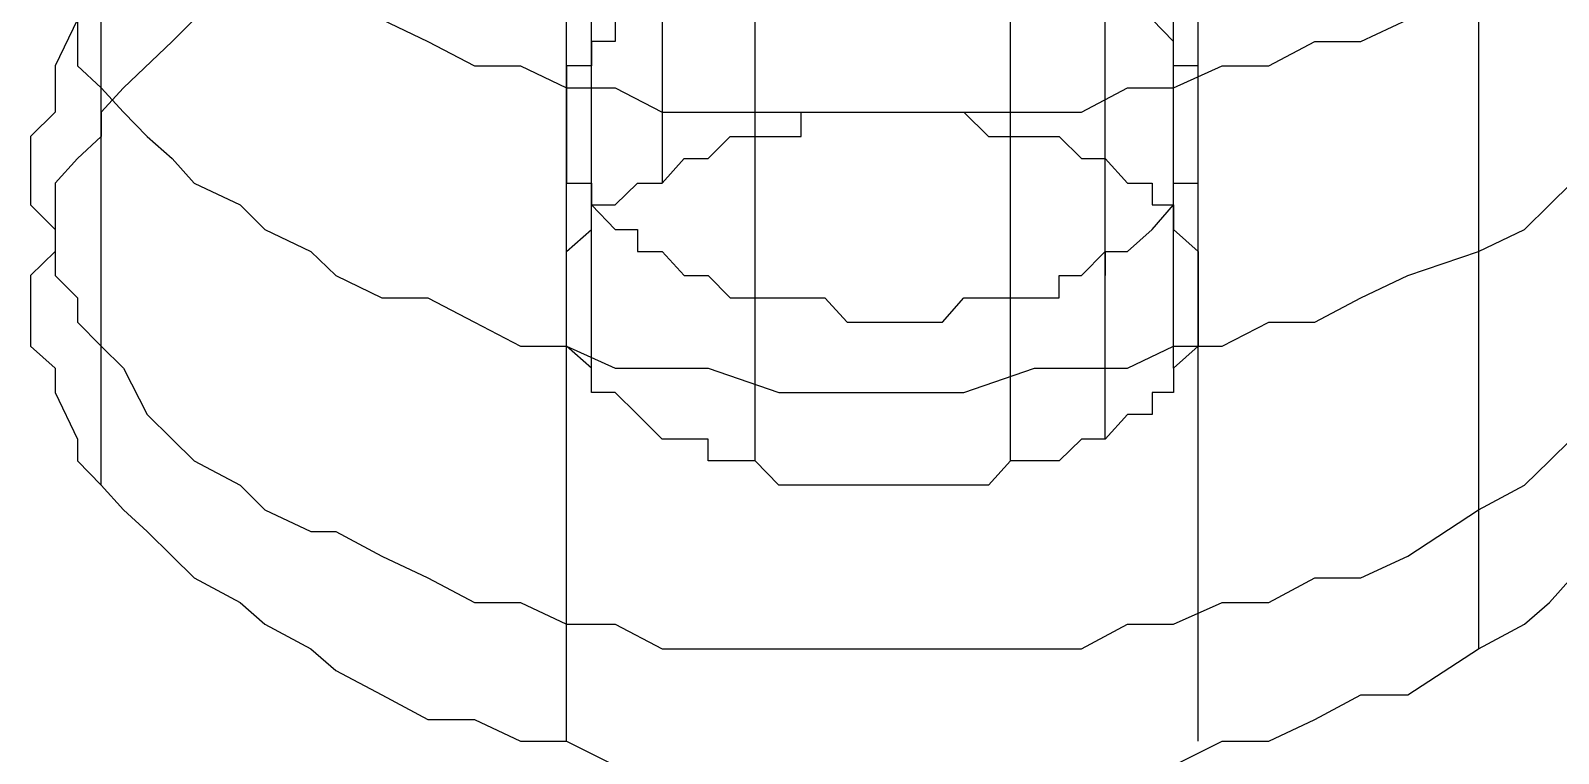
# Model space of a CAD drawing. Header units: millimetres. Extents: x 0 to 2112, y 8 to 1252.
# Drawn here: x 1486.48 to 1503.75, y 214.99 to 223.16 of the extents above; entities that cross this region are included whole.
import ezdxf

# ---------------------------------------------------------------- set-up
doc = ezdxf.new("R2010")
doc.units = ezdxf.units.MM
doc.layers.get('0').update_dxf_attribs({"linetype": 'CONTINUOUS'})

msp = doc.modelspace()

# ---------------------------------------------------------------- linework, layer by layer
at = {"color": 9}
for p, q in [((1494.67, 221.961), (1494.67, 237.527)), ((1497.56, 221.961), (1497.56, 237.527)), ((1493.62, 237.251), (1493.62, 221.437)), ((1493.62, 237.251), (1493.62, 221.437)), ((1492.82, 220.913), (1492.82, 236.454)), ((1499.4, 220.913), (1499.4, 236.454)), ((1492.82, 219.344), (1492.82, 234.883)), ((1499.4, 219.344), (1499.4, 234.883)), ((1487.28, 222.236), (1487.28, 234.359)), ((1498.63, 218.544), (1498.63, 234.083)), ((1498.63, 218.544), (1498.63, 234.083)), ((1494.67, 218.296), (1494.67, 233.835)), ((1497.56, 218.296), (1497.56, 233.835)), ((1487.28, 218.021), (1487.28, 230.143)), ((1502.85, 228.297), (1502.85, 216.174)), ((1502.85, 228.297), (1502.85, 216.174)), ((1492.54, 215.128), (1492.54, 227.251)), ((1499.68, 215.128), (1499.68, 227.251)), ((1487.01, 223.284), (1486.76, 222.76)), ((1487.01, 223.284), (1487.01, 222.76)), ((1488.33, 223.284), (1488.08, 223.036)), ((1488.33, 223.284), (1488.08, 223.036)), ((1490.45, 223.284), (1490.97, 223.036)), ((1493.09, 223.284), (1493.09, 223.036)), ((1499.4, 223.036), (1499.16, 223.284)), ((1501.52, 223.036), (1502.05, 223.284)), ((1488.08, 223.036), (1487.53, 222.512)), ((1488.08, 223.036), (1487.53, 222.512)), ((1490.97, 223.036), (1491.5, 222.76)), ((1493.09, 223.036), (1492.82, 223.036)), ((1492.82, 223.036), (1492.82, 222.76)), ((1499.4, 222.76), (1499.4, 223.036)), ((1499.4, 223.036), (1499.4, 223.036)), ((1500.48, 222.76), (1501, 223.036)), ((1501, 223.036), (1501.52, 223.036)), ((1486.76, 222.76), (1486.76, 222.512)), ((1487.01, 222.76), (1487.28, 222.512)), ((1491.5, 222.76), (1492.02, 222.76)), ((1492.02, 222.76), (1492.54, 222.512)), ((1492.82, 222.76), (1492.54, 222.76)), ((1492.54, 222.76), (1492.54, 222.512)), ((1492.82, 222.76), (1492.82, 222.76)), ((1499.4, 222.512), (1499.95, 222.76)), ((1499.68, 222.76), (1499.4, 222.76)), ((1499.68, 222.512), (1499.68, 222.76)), ((1499.95, 222.76), (1500.48, 222.76)), ((1486.76, 222.512), (1486.76, 222.236)), ((1487.53, 222.512), (1487.28, 222.236)), ((1487.28, 222.512), (1487.53, 222.236)), ((1487.53, 222.512), (1487.28, 222.236)), ((1492.54, 222.512), (1493.09, 222.512)), ((1492.54, 222.512), (1492.54, 222.512)), ((1492.54, 222.512), (1492.54, 222.236)), ((1493.09, 222.512), (1493.62, 222.236)), ((1498.36, 222.236), (1498.88, 222.512)), ((1498.88, 222.512), (1499.4, 222.512)), ((1499.68, 222.236), (1499.68, 222.512)), ((1499.68, 222.512), (1499.68, 222.512)), ((1486.76, 222.236), (1486.48, 221.961)), ((1487.28, 222.236), (1487.28, 221.961)), ((1487.28, 222.236), (1487.28, 221.961)), ((1487.53, 222.236), (1487.8, 221.961)), ((1492.54, 222.236), (1492.54, 222.236)), ((1492.54, 222.236), (1492.54, 221.961)), ((1493.62, 222.236), (1494.14, 222.236)), ((1494.14, 222.236), (1494.94, 222.236)), ((1494.94, 222.236), (1495.46, 222.236)), ((1495.19, 221.961), (1495.19, 222.236)), ((1495.19, 222.236), (1495.46, 222.236)), ((1495.19, 221.961), (1495.19, 222.236)), ((1495.19, 222.236), (1495.46, 222.236)), ((1495.46, 222.236), (1495.99, 222.236)), ((1495.46, 222.236), (1495.71, 222.236)), ((1495.46, 222.236), (1495.71, 222.236)), ((1495.71, 222.236), (1495.99, 222.236)), ((1495.71, 222.236), (1495.99, 222.236)), ((1495.99, 222.236), (1496.51, 222.236)), ((1495.99, 222.236), (1496.26, 222.236)), ((1495.99, 222.236), (1496.26, 222.236)), ((1496.26, 222.236), (1496.51, 222.236)), ((1496.26, 222.236), (1496.51, 222.236)), ((1496.51, 222.236), (1497.03, 222.236)), ((1496.51, 222.236), (1496.51, 222.236)), ((1496.51, 222.236), (1496.79, 222.236)), ((1496.51, 222.236), (1496.51, 222.236)), ((1496.51, 222.236), (1496.79, 222.236)), ((1496.79, 222.236), (1497.03, 222.236)), ((1496.79, 222.236), (1497.03, 222.236)), ((1497.03, 222.236), (1497.83, 222.236)), ((1497.03, 222.236), (1497.31, 221.961)), ((1497.03, 222.236), (1497.31, 221.961)), ((1497.83, 222.236), (1498.36, 222.236)), ((1499.68, 221.961), (1499.68, 222.236)), ((1499.68, 222.236), (1499.68, 222.236)), ((1486.48, 221.961), (1486.48, 221.437)), ((1487.28, 221.961), (1487.01, 221.713)), ((1487.28, 221.961), (1487.01, 221.713)), ((1487.8, 221.961), (1488.08, 221.713)), ((1492.54, 221.961), (1492.54, 221.961)), ((1492.54, 221.961), (1492.54, 221.713)), ((1494.14, 221.713), (1494.39, 221.961)), ((1494.14, 221.713), (1494.39, 221.961)), ((1494.39, 221.961), (1494.39, 221.961)), ((1494.39, 221.961), (1494.67, 221.961)), ((1494.39, 221.961), (1494.39, 221.961)), ((1494.39, 221.961), (1494.67, 221.961)), ((1494.67, 221.961), (1494.94, 221.961)), ((1494.67, 221.961), (1494.94, 221.961)), ((1494.94, 221.961), (1495.19, 221.961)), ((1494.94, 221.961), (1495.19, 221.961)), ((1497.31, 221.961), (1497.56, 221.961)), ((1497.31, 221.961), (1497.56, 221.961)), ((1497.56, 221.961), (1497.56, 221.961)), ((1497.56, 221.961), (1497.83, 221.961)), ((1497.56, 221.961), (1497.56, 221.961)), ((1497.56, 221.961), (1497.83, 221.961)), ((1497.83, 221.961), (1498.11, 221.961)), ((1497.83, 221.961), (1498.11, 221.961)), ((1498.11, 221.961), (1498.36, 221.713)), ((1498.11, 221.961), (1498.36, 221.713)), ((1499.68, 221.713), (1499.68, 221.961)), ((1499.68, 221.961), (1499.68, 221.961)), ((1487.01, 221.713), (1486.76, 221.437)), ((1487.01, 221.713), (1486.76, 221.437)), ((1488.08, 221.713), (1488.33, 221.437)), ((1492.54, 221.713), (1492.54, 221.713)), ((1492.54, 221.713), (1492.54, 221.437)), ((1493.62, 221.437), (1493.87, 221.713)), ((1493.62, 221.437), (1493.87, 221.713)), ((1493.87, 221.713), (1493.87, 221.713)), ((1493.87, 221.713), (1494.14, 221.713)), ((1493.87, 221.713), (1493.87, 221.713)), ((1493.87, 221.713), (1494.14, 221.713)), ((1498.36, 221.713), (1498.36, 221.713)), ((1498.36, 221.713), (1498.63, 221.713)), ((1498.36, 221.713), (1498.36, 221.713)), ((1498.36, 221.713), (1498.63, 221.713)), ((1498.63, 221.713), (1498.88, 221.437)), ((1498.63, 221.713), (1498.88, 221.437)), ((1499.68, 221.437), (1499.68, 221.713)), ((1499.68, 221.713), (1499.68, 221.713)), ((1486.48, 221.437), (1486.48, 221.189)), ((1486.76, 221.437), (1486.76, 220.913)), ((1486.76, 221.437), (1486.76, 220.913)), ((1488.33, 221.437), (1488.85, 221.189)), ((1492.54, 221.437), (1492.82, 221.437)), ((1492.82, 221.437), (1492.82, 221.189)), ((1493.09, 221.189), (1493.34, 221.437)), ((1493.09, 221.189), (1493.34, 221.437)), ((1493.34, 221.437), (1493.62, 221.437)), ((1493.34, 221.437), (1493.62, 221.437)), ((1498.88, 221.437), (1498.88, 221.437)), ((1498.88, 221.437), (1499.16, 221.437)), ((1498.88, 221.437), (1498.88, 221.437)), ((1498.88, 221.437), (1499.16, 221.437)), ((1499.16, 221.437), (1499.16, 221.189)), ((1499.16, 221.437), (1499.16, 221.189)), ((1499.4, 221.189), (1499.4, 221.437)), ((1499.4, 221.437), (1499.68, 221.437)), ((1499.68, 221.437), (1499.68, 221.437)), ((1503.65, 221.189), (1503.9, 221.437)), ((1486.48, 221.189), (1486.76, 220.913)), ((1488.85, 221.189), (1489.13, 220.913)), ((1492.82, 221.189), (1492.82, 221.189)), ((1492.82, 221.189), (1493.09, 220.913)), ((1492.82, 220.913), (1492.82, 221.189)), ((1492.82, 221.189), (1493.09, 221.189)), ((1492.82, 220.913), (1492.82, 221.189)), ((1492.82, 221.189), (1493.09, 221.189)), ((1493.09, 221.189), (1493.09, 221.189)), ((1493.09, 221.189), (1493.09, 221.189)), ((1499.16, 220.913), (1499.4, 221.189)), ((1499.16, 221.189), (1499.4, 221.189)), ((1499.16, 221.189), (1499.4, 221.189)), ((1499.4, 221.189), (1499.4, 221.189)), ((1499.4, 221.189), (1499.4, 220.913)), ((1499.4, 221.189), (1499.4, 220.913)), ((1503.37, 220.913), (1503.65, 221.189)), ((1486.76, 220.913), (1486.76, 220.665)), ((1486.76, 220.913), (1486.76, 220.39)), ((1486.76, 220.913), (1486.76, 220.665)), ((1489.13, 220.913), (1489.65, 220.665)), ((1492.54, 220.665), (1492.82, 220.913)), ((1492.54, 220.665), (1492.82, 220.913)), ((1492.82, 220.913), (1492.82, 220.913)), ((1492.82, 220.913), (1492.82, 220.913)), ((1493.09, 220.913), (1493.09, 220.913)), ((1493.09, 220.913), (1493.34, 220.913)), ((1493.34, 220.913), (1493.34, 220.665)), ((1498.88, 220.665), (1499.16, 220.913)), ((1499.16, 220.913), (1499.16, 220.913)), ((1499.4, 220.913), (1499.4, 220.913)), ((1499.4, 220.913), (1499.68, 220.665)), ((1499.4, 220.913), (1499.4, 220.913)), ((1499.4, 220.913), (1499.68, 220.665)), ((1502.85, 220.665), (1503.37, 220.913)), ((1486.76, 220.665), (1486.48, 220.39)), ((1486.76, 220.665), (1486.48, 220.39)), ((1489.65, 220.665), (1489.93, 220.39)), ((1492.54, 220.39), (1492.54, 220.665)), ((1492.54, 220.665), (1492.54, 220.665)), ((1492.54, 220.39), (1492.54, 220.665)), ((1492.54, 220.665), (1492.54, 220.665)), ((1493.34, 220.665), (1493.62, 220.665)), ((1493.62, 220.665), (1493.62, 220.665)), ((1493.62, 220.665), (1493.87, 220.39)), ((1498.36, 220.39), (1498.63, 220.665)), ((1498.63, 220.665), (1498.88, 220.665)), ((1498.63, 220.665), (1498.63, 220.39)), ((1498.88, 220.665), (1498.88, 220.665)), ((1499.68, 220.665), (1499.68, 220.665)), ((1499.68, 220.665), (1499.68, 220.39)), ((1499.68, 220.665), (1499.68, 220.665)), ((1499.68, 220.665), (1499.68, 220.39)), ((1502.05, 220.39), (1502.85, 220.665)), ((1502.85, 220.665), (1502.85, 220.39)), ((1486.48, 220.39), (1486.48, 220.141)), ((1486.48, 220.39), (1486.48, 220.141)), ((1486.76, 220.39), (1487.01, 220.141)), ((1489.93, 220.39), (1490.45, 220.141)), ((1492.54, 220.141), (1492.54, 220.39)), ((1492.54, 220.39), (1492.54, 220.39)), ((1492.54, 220.141), (1492.54, 220.39)), ((1492.54, 220.39), (1492.54, 220.39)), ((1493.87, 220.39), (1494.14, 220.39)), ((1494.14, 220.39), (1494.14, 220.39)), ((1494.14, 220.39), (1494.39, 220.141)), ((1498.11, 220.141), (1498.11, 220.39)), ((1498.11, 220.39), (1498.36, 220.39)), ((1499.68, 220.39), (1499.68, 220.39)), ((1499.68, 220.39), (1499.68, 220.141)), ((1499.68, 220.39), (1499.68, 220.39)), ((1499.68, 220.39), (1499.68, 220.141)), ((1501.52, 220.141), (1502.05, 220.39)), ((1486.48, 220.141), (1486.48, 219.592)), ((1486.48, 220.141), (1486.48, 219.592)), ((1487.01, 220.141), (1487.01, 219.866)), ((1490.45, 220.141), (1490.97, 220.141)), ((1490.97, 220.141), (1491.5, 219.866)), ((1492.54, 219.866), (1492.54, 220.141)), ((1492.54, 220.141), (1492.54, 220.141)), ((1492.54, 219.866), (1492.54, 220.141)), ((1492.54, 220.141), (1492.54, 220.141)), ((1494.39, 220.141), (1494.67, 220.141)), ((1494.67, 220.141), (1494.67, 220.141)), ((1494.67, 220.141), (1494.94, 220.141)), ((1494.94, 220.141), (1495.19, 220.141)), ((1495.19, 220.141), (1495.46, 220.141)), ((1495.46, 220.141), (1495.71, 219.866)), ((1496.79, 219.866), (1497.03, 220.141)), ((1497.03, 220.141), (1497.31, 220.141)), ((1497.31, 220.141), (1497.31, 220.141)), ((1497.31, 220.141), (1497.56, 220.141)), ((1497.56, 220.141), (1497.83, 220.141)), ((1497.83, 220.141), (1498.11, 220.141)), ((1499.68, 220.141), (1499.68, 220.141)), ((1499.68, 220.141), (1499.68, 220.141)), ((1499.68, 220.141), (1499.68, 219.866)), ((1499.68, 220.141), (1499.68, 220.141)), ((1499.68, 220.141), (1499.68, 220.141)), ((1499.68, 220.141), (1499.68, 219.866)), ((1501, 219.866), (1501.52, 220.141)), ((1487.01, 219.866), (1487.28, 219.592)), ((1491.5, 219.866), (1492.02, 219.592)), ((1492.54, 219.592), (1492.54, 219.866)), ((1492.54, 219.866), (1492.54, 219.866)), ((1492.54, 219.592), (1492.54, 219.866)), ((1492.54, 219.866), (1492.54, 219.866)), ((1495.71, 219.866), (1495.99, 219.866)), ((1495.99, 219.866), (1495.99, 219.866)), ((1495.99, 219.866), (1496.26, 219.866)), ((1496.26, 219.866), (1496.51, 219.866)), ((1496.51, 219.866), (1496.79, 219.866)), ((1499.68, 219.866), (1499.68, 219.866)), ((1499.68, 219.866), (1499.68, 219.592)), ((1499.68, 219.866), (1499.68, 219.866)), ((1499.68, 219.866), (1499.68, 219.592)), ((1499.95, 219.592), (1500.48, 219.866)), ((1500.48, 219.866), (1501, 219.866)), ((1486.48, 219.592), (1486.76, 219.344)), ((1486.48, 219.592), (1486.76, 219.344)), ((1487.28, 219.592), (1487.53, 219.344)), ((1492.02, 219.592), (1492.54, 219.592)), ((1492.54, 219.592), (1493.09, 219.344)), ((1492.82, 219.344), (1492.54, 219.592)), ((1492.54, 219.592), (1492.54, 219.592)), ((1492.82, 219.344), (1492.54, 219.592)), ((1492.54, 219.592), (1492.54, 219.592)), ((1498.88, 219.344), (1499.4, 219.592)), ((1499.4, 219.592), (1499.95, 219.592)), ((1499.68, 219.592), (1499.4, 219.344)), ((1499.68, 219.592), (1499.4, 219.344)), ((1499.68, 219.592), (1499.68, 219.592)), ((1499.68, 219.592), (1499.68, 219.592)), ((1486.76, 219.344), (1486.76, 219.068)), ((1486.76, 219.344), (1486.76, 219.068)), ((1487.53, 219.344), (1487.8, 218.82)), ((1492.82, 219.068), (1492.82, 219.344)), ((1492.82, 219.344), (1492.82, 219.344)), ((1492.82, 219.068), (1492.82, 219.344)), ((1492.82, 219.344), (1492.82, 219.344)), ((1493.09, 219.344), (1493.62, 219.344)), ((1493.62, 219.344), (1494.14, 219.344)), ((1494.14, 219.344), (1494.94, 219.068)), ((1497.03, 219.068), (1497.83, 219.344)), ((1497.83, 219.344), (1498.36, 219.344)), ((1498.36, 219.344), (1498.88, 219.344)), ((1499.4, 219.344), (1499.4, 219.344)), ((1499.4, 219.344), (1499.4, 219.068)), ((1499.4, 219.344), (1499.4, 219.344)), ((1499.4, 219.344), (1499.4, 219.068)), ((1486.76, 219.068), (1487.01, 218.544)), ((1486.76, 219.068), (1487.01, 218.544)), ((1493.09, 219.068), (1492.82, 219.068)), ((1493.09, 219.068), (1492.82, 219.068)), ((1493.34, 218.82), (1493.09, 219.068)), ((1493.09, 219.068), (1493.09, 219.068)), ((1493.34, 218.82), (1493.09, 219.068)), ((1493.09, 219.068), (1493.09, 219.068)), ((1494.94, 219.068), (1495.46, 219.068)), ((1495.46, 219.068), (1495.99, 219.068)), ((1495.99, 219.068), (1496.51, 219.068)), ((1496.51, 219.068), (1497.03, 219.068)), ((1499.4, 219.068), (1499.16, 219.068)), ((1499.16, 219.068), (1499.16, 218.82)), ((1499.4, 219.068), (1499.16, 219.068)), ((1499.16, 219.068), (1499.16, 218.82)), ((1487.8, 218.82), (1488.08, 218.544)), ((1493.62, 218.544), (1493.34, 218.82)), ((1493.34, 218.82), (1493.34, 218.82)), ((1493.62, 218.544), (1493.34, 218.82)), ((1493.34, 218.82), (1493.34, 218.82)), ((1498.88, 218.82), (1498.63, 218.544)), ((1498.88, 218.82), (1498.63, 218.544)), ((1499.16, 218.82), (1498.88, 218.82)), ((1499.16, 218.82), (1498.88, 218.82)), ((1487.01, 218.544), (1487.01, 218.296)), ((1487.01, 218.544), (1487.01, 218.296)), ((1488.08, 218.544), (1488.33, 218.296)), ((1493.87, 218.544), (1493.62, 218.544)), ((1493.62, 218.544), (1493.62, 218.544)), ((1493.87, 218.544), (1493.62, 218.544)), ((1493.62, 218.544), (1493.62, 218.544)), ((1494.14, 218.544), (1493.87, 218.544)), ((1494.14, 218.544), (1493.87, 218.544)), ((1494.14, 218.296), (1494.14, 218.544)), ((1494.14, 218.296), (1494.14, 218.544)), ((1498.36, 218.544), (1498.11, 218.296)), ((1498.36, 218.544), (1498.11, 218.296)), ((1498.63, 218.544), (1498.36, 218.544)), ((1498.63, 218.544), (1498.36, 218.544)), ((1498.63, 218.544), (1498.63, 218.544)), ((1498.63, 218.544), (1498.63, 218.544)), ((1503.65, 218.296), (1503.9, 218.544)), ((1487.01, 218.296), (1487.28, 218.021)), ((1487.01, 218.296), (1487.28, 218.021)), ((1488.33, 218.296), (1488.85, 218.021)), ((1494.39, 218.296), (1494.14, 218.296)), ((1494.39, 218.296), (1494.14, 218.296)), ((1494.67, 218.296), (1494.39, 218.296)), ((1494.67, 218.296), (1494.39, 218.296)), ((1494.94, 218.021), (1494.67, 218.296)), ((1494.67, 218.296), (1494.67, 218.296)), ((1494.94, 218.021), (1494.67, 218.296)), ((1494.67, 218.296), (1494.67, 218.296)), ((1497.56, 218.296), (1497.31, 218.021)), ((1497.56, 218.296), (1497.31, 218.021)), ((1497.83, 218.296), (1497.56, 218.296)), ((1497.83, 218.296), (1497.56, 218.296)), ((1498.11, 218.296), (1497.83, 218.296)), ((1498.11, 218.296), (1497.83, 218.296)), ((1498.11, 218.296), (1498.11, 218.296)), ((1498.11, 218.296), (1498.11, 218.296)), ((1503.37, 218.021), (1503.65, 218.296)), ((1487.28, 218.021), (1487.53, 217.745)), ((1487.28, 218.021), (1487.53, 217.745)), ((1488.85, 218.021), (1489.13, 217.745)), ((1495.19, 218.021), (1494.94, 218.021)), ((1495.19, 218.021), (1494.94, 218.021)), ((1495.46, 218.021), (1495.19, 218.021)), ((1495.46, 218.021), (1495.19, 218.021)), ((1495.71, 218.021), (1495.46, 218.021)), ((1495.71, 218.021), (1495.46, 218.021)), ((1495.99, 218.021), (1495.71, 218.021)), ((1495.99, 218.021), (1495.71, 218.021)), ((1496.26, 218.021), (1495.99, 218.021)), ((1495.99, 218.021), (1495.99, 218.021)), ((1496.26, 218.021), (1495.99, 218.021)), ((1495.99, 218.021), (1495.99, 218.021)), ((1496.51, 218.021), (1496.26, 218.021)), ((1496.51, 218.021), (1496.26, 218.021)), ((1496.79, 218.021), (1496.51, 218.021)), ((1496.79, 218.021), (1496.51, 218.021)), ((1497.03, 218.021), (1496.79, 218.021)), ((1497.03, 218.021), (1496.79, 218.021)), ((1497.31, 218.021), (1497.03, 218.021)), ((1497.31, 218.021), (1497.03, 218.021)), ((1497.31, 218.021), (1497.31, 218.021)), ((1497.31, 218.021), (1497.31, 218.021)), ((1502.85, 217.745), (1503.37, 218.021)), ((1487.53, 217.745), (1487.8, 217.497)), ((1487.53, 217.745), (1487.8, 217.497)), ((1489.13, 217.745), (1489.65, 217.497)), ((1502.05, 217.221), (1502.85, 217.745)), ((1502.85, 217.745), (1502.85, 217.497)), ((1487.8, 217.497), (1488.08, 217.221)), ((1487.8, 217.497), (1488.08, 217.221)), ((1489.65, 217.497), (1489.93, 217.497)), ((1489.93, 217.497), (1490.45, 217.221)), ((1488.08, 217.221), (1488.33, 216.974)), ((1488.08, 217.221), (1488.33, 216.974)), ((1490.45, 217.221), (1490.97, 216.974)), ((1501.52, 216.974), (1502.05, 217.221)), ((1488.33, 216.974), (1488.85, 216.698)), ((1488.33, 216.974), (1488.85, 216.698)), ((1490.97, 216.974), (1491.5, 216.698)), ((1500.48, 216.698), (1501, 216.974)), ((1501, 216.974), (1501.52, 216.974)), ((1503.65, 216.698), (1503.9, 216.974)), ((1503.65, 216.698), (1503.9, 216.974)), ((1488.85, 216.698), (1489.13, 216.45)), ((1488.85, 216.698), (1489.13, 216.45)), ((1491.5, 216.698), (1492.02, 216.698)), ((1492.02, 216.698), (1492.54, 216.45)), ((1499.4, 216.45), (1499.95, 216.698)), ((1499.95, 216.698), (1500.48, 216.698)), ((1503.37, 216.45), (1503.65, 216.698)), ((1503.37, 216.45), (1503.65, 216.698)), ((1489.13, 216.45), (1489.65, 216.174)), ((1489.13, 216.45), (1489.65, 216.174)), ((1492.54, 216.45), (1493.09, 216.45)), ((1493.09, 216.45), (1493.62, 216.174)), ((1498.36, 216.174), (1498.88, 216.45)), ((1498.88, 216.45), (1499.4, 216.45)), ((1502.85, 216.174), (1503.37, 216.45)), ((1502.85, 216.174), (1503.37, 216.45)), ((1489.65, 216.174), (1489.93, 215.926)), ((1489.65, 216.174), (1489.93, 215.926)), ((1493.62, 216.174), (1494.14, 216.174)), ((1494.14, 216.174), (1494.94, 216.174)), ((1494.94, 216.174), (1495.46, 216.174)), ((1495.46, 216.174), (1495.99, 216.174)), ((1495.99, 216.174), (1496.51, 216.174)), ((1496.51, 216.174), (1497.03, 216.174)), ((1497.03, 216.174), (1497.83, 216.174)), ((1497.83, 216.174), (1498.36, 216.174)), ((1502.05, 215.651), (1502.85, 216.174)), ((1502.05, 215.651), (1502.85, 216.174)), ((1489.93, 215.926), (1490.45, 215.651)), ((1489.93, 215.926), (1490.45, 215.651)), ((1490.45, 215.651), (1490.97, 215.375)), ((1490.45, 215.651), (1490.97, 215.375)), ((1501, 215.375), (1501.52, 215.651)), ((1501, 215.375), (1501.52, 215.651)), ((1501.52, 215.651), (1502.05, 215.651)), ((1501.52, 215.651), (1502.05, 215.651)), ((1490.97, 215.375), (1491.5, 215.375)), ((1490.97, 215.375), (1491.5, 215.375)), ((1491.5, 215.375), (1492.02, 215.128)), ((1491.5, 215.375), (1492.02, 215.128)), ((1500.48, 215.128), (1501, 215.375)), ((1500.48, 215.128), (1501, 215.375)), ((1492.02, 215.128), (1492.54, 215.128)), ((1492.02, 215.128), (1492.54, 215.128)), ((1492.54, 215.128), (1493.09, 214.853)), ((1492.54, 215.128), (1493.09, 214.853)), ((1499.4, 214.853), (1499.95, 215.128)), ((1499.4, 214.853), (1499.95, 215.128)), ((1499.95, 215.128), (1500.48, 215.128)), ((1499.95, 215.128), (1500.48, 215.128))]:
    msp.add_line(p, q, dxfattribs=at)

doc.saveas('drawing.dxf')
